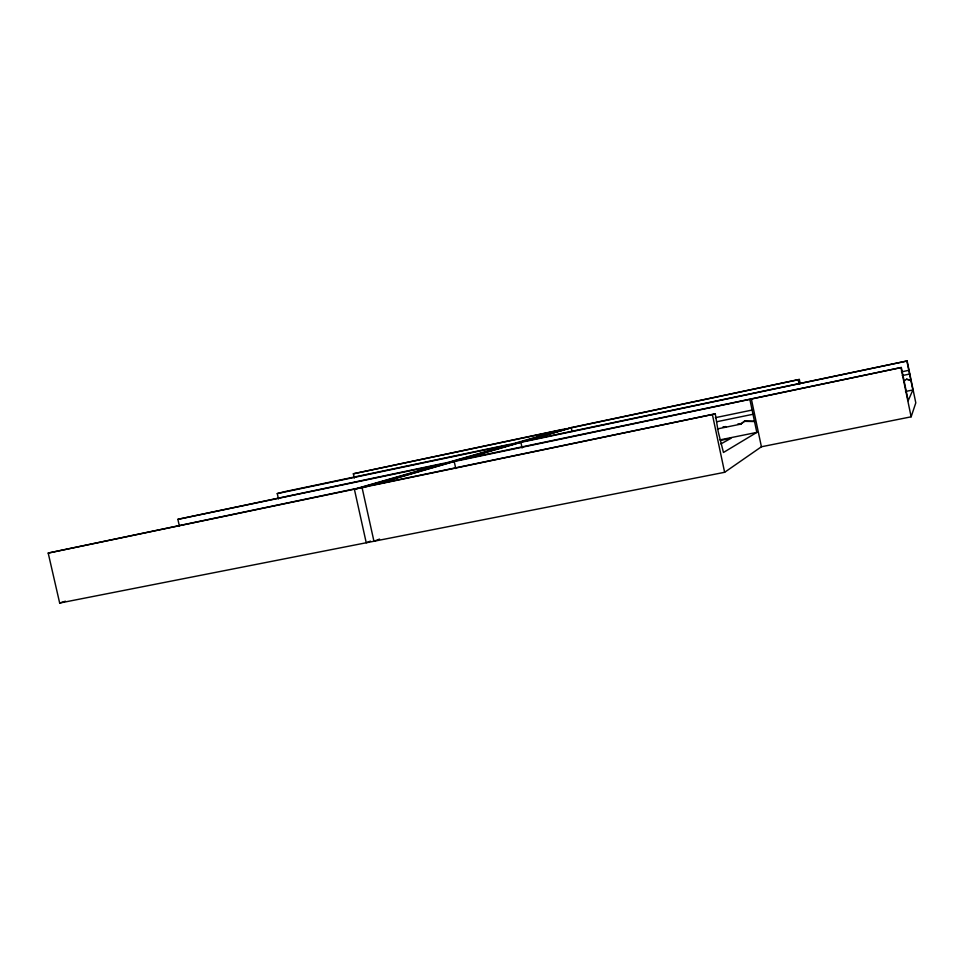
<?xml version="1.0" encoding="UTF-8"?>
<svg xmlns="http://www.w3.org/2000/svg" width="964" height="964" viewBox="0 0 964 964"><rect width="100%" height="100%" fill="white"/><g stroke="black" fill="none" stroke-linecap="round" stroke-linejoin="round"><path stroke-width="1.45" d="M179.376 525.958L177.87 519.343L441.379 464.214L357.499 488.278L48.2 553.071L59.672 603.042L724.627 472.3L761.415 446.766L911.137 416.822L915.8 402.856L907.136 360.958L525.669 440.97L571.266 427.799L799.337 379.454L800.228 383.744M906.919 361.199L912.872 389.974L908.196 400.687L901.328 367.501L461.117 459.635L520.897 442.356L907.136 360.958M906.497 379.214L910.98 380.274L906.497 379.214L904.136 381.154M749.92 399.65L756.824 432.402L723.458 452.478L718.192 431.655L715.276 413.869L372.261 485.181L454.225 461.515L901.328 367.501M744.811 421.039L740.328 424.401L744.811 421.039L755.077 421.244M720.915 443.91L731.001 438.295L720.711 440.379M48.2 553.071L715.276 413.869M379.563 539.093L373.948 541.262L362.127 487.844L571.592 427.534L799.337 379.454M370.453 541.129L366.236 542.756L354.427 489.411L571.592 427.534M59.672 603.042L65.407 601.211M278.476 498.966L277.271 493.58L284.428 491.724L514.535 443.332L561.277 429.92L353.354 473.782L354.306 478.072M353.354 473.782L566.446 428.606M177.87 519.343L448.441 462.298L509.655 444.729L277.271 493.58M901.436 371.875L908.811 370.333M902.34 375.562L909.691 374.032M715.324 417.677L752.113 410.049M716.71 421.75L753.583 414.146M744.232 421.328L754.535 421.533M722.904 427.16L725.856 426.558M737.641 424.148L740.593 423.533M723.121 427.293L726.061 426.691M717.397 428.92L740.918 424.1M905.509 391.48L912.872 389.974M719.963 439.885L756.824 432.402M454.225 461.515L455.767 468.516M520.897 442.356L522.127 448.007M571.266 427.799L572.074 431.535M712.492 415.014L724.627 472.3M751.378 399.108L761.415 446.766M798.228 379.912L799.048 383.817M900.991 367.802L911.137 416.822"/></g></svg>
